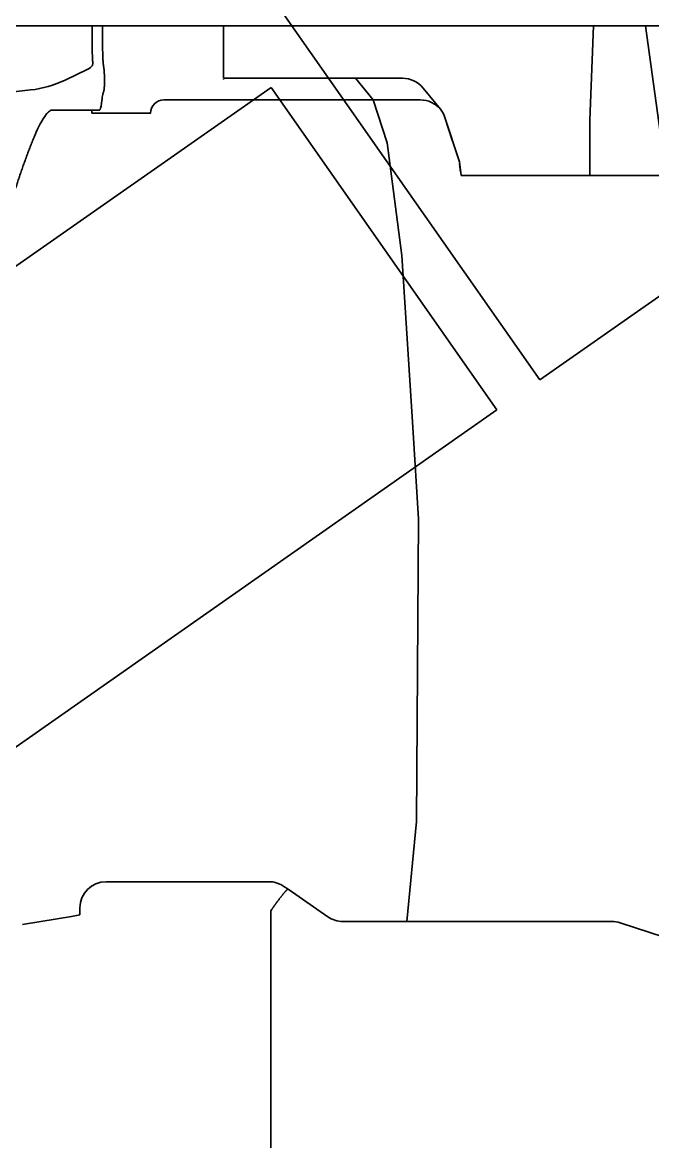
# Model space of a CAD drawing. Header units: millimetres. Extents: x 120 to 10915, y 515 to 8014.
# Drawn here: x 3218.3 to 3458.4, y 2038.8 to 2465.3 of the extents above; entities that cross this region are included whole.
import ezdxf

# ---------------------------------------------------------------- set-up
doc = ezdxf.new("R2010")
doc.units = ezdxf.units.MM
doc.layers.get('0').update_dxf_attribs({"lineweight": 13})
doc.layers.add('202_Information', color=7, linetype='Continuous', lineweight=13)
doc.layers.add('205_Chassis_top_view', color=7, linetype='Continuous', lineweight=13)

# ---------------------------------------------------------------- blocks, each defined once
blk = doc.blocks.new('PREL')
at = {"layer": '202_Information', "color": 1, "lineweight": 35}
for p, q in [((2555.038427, 1387.813899), (3415.403081, 159.085832)), ((3415.403081, 159.085832), (4111.682319, 646.625803)), ((2739.577144, -131.016395), (3312.983575, 270.48711)), ((3312.983575, 270.48711), (3399.02004, 147.614304)), ((2702.740803, -339.925667), (3399.02004, 147.614304))]:
    blk.add_line(p, q, dxfattribs=at)
blk = doc.blocks.new('3068684_1')
at = {"layer": '205_Chassis_top_view', "color": 3, "lineweight": 35}
blk.add_line((4055, 294), (2962.845784, 294), dxfattribs=at)
blk = doc.blocks.new('3135191_1')
at = {"layer": '205_Chassis_top_view', "color": 3, "lineweight": 35}
for p, q in [((3294.91, 294), (3294.91, 274)), ((3435.83, 294), (3434.52, 258.1)), ((3462.29, 246.07), (3455.7, 294)), ((3244.85, 286.35), (3244.85, 287.39)), ((3248.83, 286.03), (3248.83, 287.18)), ((3243.17, 277.45), (3234.55, 273.35)), ((3249.5, 271.89), (3249.5, 274.51)), ((3294.91, 274), (3363.12, 274)), ((3294.91, 273.48), (3294.91, 273.45)), ((3345.21, 274), (3351.96, 265.78)), ((3345.21, 274), (3363.12, 274)), ((3221.4, 269.57), (3189.85, 265.98)), ((3370.91, 270.23), (3377.51, 262.18)), ((3370.91, 270.23), (3377.51, 262.18)), ((3248.4, 264.53), (3248.62, 266.27)), ((3272.17, 265.78), (3369.86, 265.78)), ((3351.96, 265.78), (3357.3, 249.37)), ((3351.96, 265.78), (3369.86, 265.78)), ((3247.69, 261.89), (3229.31, 261.89)), ((3244.71, 260.66), (3244.71, 261.89)), ((3267.13, 260.66), (3244.71, 260.66)), ((3379.25, 259.01), (3382.18, 250.02)), ((3379.25, 259.01), (3384.75, 242.12)), ((3434.52, 258.07), (3434.52, 258.1)), ((3434.52, 236.94), (3434.52, 258.07)), ((3357.3, 249.37), (3362.8, 206.51)), ((3384.75, 242.12), (3385.41, 236.94)), ((3384.85, 241.3), (3385.23, 238.35)), ((3462.91, 236.94), (3385.41, 236.94)), ((3362.8, 206.51), (3366.98, 141.06)), ((3366.98, 141.06), (3369.18, 106.03)), ((3369.18, 106.03), (3368.42, -9.31)), ((3368.42, -9.31), (3364.71, -47.34)), ((3251.18, -32.19), (3250.15, -32.19)), ((3251.18, -32.19), (3312.16, -32.19)), ((3319.46, -35.08), (3317.85, -33.97)), ((3319.46, -35.08), (3334.61, -45.57)), ((3240.15, -44.88), (3240.15, -42.19)), ((3219.07, -48.38), (3236.98, -45.41)), ((3236.98, -45.41), (3240.15, -44.88)), ((3312.88, -264.64), (3312.88, -43.91)), ((3219.07, -48.38), (3218.25, -48.51)), ((3340.3, -47.34), (3442.85, -47.34)), ((3445.96, -47.84), (3524.9, -73.67))]:
    blk.add_line(p, q, dxfattribs=at)
for centre, radius, start, end in [((3358.34, 286.01), 109.51, 179.9935, 180.9994), ((3369.98, 255.99), 9.75, 18.0319, 39.3813), ((3369.98, 255.99), 9.75, 18.0319, 39.3813), ((3435.12, 258.08), 0.602, 180.1719, 196.792), ((3250.15, -42.19), 10, 90, 180), ((3312.16, -42.19), 10, 78.4331, 90), ((3312.16, -42.19), 10, 69.0638, 78.397), ((3312.16, -42.19), 10, 65.8524, 69.1096), ((3312.16, -42.19), 10, 55.3022, 65.8099), ((3340.3, -37.34), 10, 235.3022, 270), ((3442.85, -57.34), 10, 71.8856, 90)]:
    blk.add_arc(centre, radius, start, end, dxfattribs=at)
for centre, major_axis, ratio, start_param, end_param in [((3235.08, 279.78), (9.99, -0.3), 0.362923, 5.667082, 6.095216), ((3212.82, 339.73), (9.41, -70.07), 0.759313, 6.267711, 6.522063), ((3363.4, 263.61), (3.19, -9.94), 0.951693, 1.964898, 2.845294), ((3363.4, 263.61), (3.19, -9.94), 0.951693, 1.964898, 2.845294), ((3247.69, 281.88), (0, -19.99), 0.071516, 0, 0.51944), ((3249.33, 248.88), (0, -20.01), 0.071498, 3.407297, 3.659551), ((3272.11, 260.83), (4.39, 2.4), 0.987212, 1.064376, 2.668025), ((3369.76, 255.87), (8.78, 4.8), 0.987213, 0.184039, 1.06443), ((3369.76, 255.87), (8.78, 4.8), 0.987213, 0.184039, 1.06443), ((3238.04, 243.16), (-7.68, -26.37), 0.627316, 4.194518, 4.539838), ((3394.32, -98.82), (81.15, -55.93), 0.121546, 3.141343, 3.225166)]:
    blk.add_ellipse(centre, major_axis=major_axis, ratio=ratio, start_param=start_param, end_param=end_param, dxfattribs=at)
blk.add_open_spline([(3244.85, 287.39), (3244.85, 288.73), (3244.84, 290.06), (3244.83, 291.39), (3244.8, 292.71), (3244.77, 294)], degree=5, dxfattribs=at)
for points, degree, knots in [([(3248.74, 294), (3248.76, 293.34), (3248.77, 292.67), (3248.79, 292), (3248.81, 290.64), (3248.82, 289.26), (3248.83, 288.56), (3248.83, 287.87), (3248.83, 287.18)], 5, [42.11502, 42.11502, 42.11502, 42.11502, 42.11502, 42.11502, 48.223255, 48.223255, 48.223255, 54.261638, 54.261638, 54.261638, 54.261638, 54.261638, 54.261638]), ([(3245.04, 280.43), (3245, 280.9), (3244.97, 281.41), (3244.94, 281.96), (3244.9, 283.14), (3244.87, 284.37), (3244.86, 285.02), (3244.85, 285.69), (3244.85, 286.35)], 5, [0, 0, 0, 0, 0, 0, 4.234391, 4.234391, 4.234391, 8.958837, 8.958837, 8.958837, 8.958837, 8.958837, 8.958837]), ([(3249.18, 278.63), (3249.15, 278.77), (3249.13, 278.94), (3249.11, 279.13), (3249.06, 279.54), (3249.02, 280.03), (3249, 280.29), (3248.96, 280.83), (3248.93, 281.43), (3248.91, 281.73), (3248.89, 282.37), (3248.87, 283.04), (3248.86, 283.39), (3248.85, 283.74), (3248.84, 284.1)], 5, [0, 0, 0, 0, 0, 0, 2.523326, 2.523326, 2.523326, 5.000289, 5.000289, 5.000289, 7.458835, 7.458835, 7.458835, 9.906707, 9.906707, 9.906707, 9.906707, 9.906707, 9.906707]), ([(3244.87, 278.81), (3244.97, 278.99), (3245.03, 279.2), (3245.06, 279.45), (3245.07, 279.8), (3245.06, 280.18), (3245.05, 280.27), (3245.05, 280.35), (3245.04, 280.43)], 5, [0, 0, 0, 0, 0, 0, 4.441503, 4.441503, 4.441503, 5.590671, 5.590671, 5.590671, 5.590671, 5.590671, 5.590671]), ([(3249.5, 274.51), (3249.5, 274.67), (3249.5, 274.84), (3249.5, 274.99), (3249.49, 275.32), (3249.48, 275.62), (3249.47, 275.78), (3249.46, 276.12), (3249.44, 276.42), (3249.43, 276.58), (3249.4, 276.93), (3249.37, 277.23), (3249.36, 277.39), (3249.32, 277.72), (3249.28, 278), (3249.26, 278.15), (3249.23, 278.33), (3249.2, 278.5), (3249.19, 278.54), (3249.19, 278.59), (3249.18, 278.63)], 5, [0, 0, 0, 0, 0, 0, 1.10717, 1.10717, 1.10717, 2.517391, 2.517391, 2.517391, 4.386681, 4.386681, 4.386681, 6.954366, 6.954366, 6.954366, 10.164736, 10.164736, 10.164736, 11.270563, 11.270563, 11.270563, 11.270563, 11.270563, 11.270563]), ([(3249.42, 270.03), (3249.41, 269.95), (3249.41, 269.89), (3249.4, 269.82), (3249.38, 269.7), (3249.37, 269.59), (3249.36, 269.54), (3249.34, 269.43), (3249.32, 269.34), (3249.31, 269.29), (3249.27, 269.15), (3249.24, 269.05), (3249.22, 268.98), (3249.18, 268.86), (3249.14, 268.76), (3249.12, 268.71), (3249.07, 268.59), (3249.03, 268.46), (3249, 268.38), (3248.98, 268.29), (3248.95, 268.19)], 5, [0, 0, 0, 0, 0, 0, 1.051315, 1.051315, 1.051315, 2.318989, 2.318989, 2.318989, 3.848021, 3.848021, 3.848021, 7.207981, 7.207981, 7.207981, 10.451351, 10.451351, 10.451351, 15.299653, 15.299653, 15.299653, 15.299653, 15.299653, 15.299653]), ([(3249.5, 271.89), (3249.5, 271.7), (3249.5, 271.5), (3249.5, 271.32), (3249.49, 270.94), (3249.47, 270.6), (3249.46, 270.44), (3249.44, 270.26), (3249.43, 270.1), (3249.43, 270.08), (3249.42, 270.05), (3249.42, 270.03)], 5, [0, 0, 0, 0, 0, 0, 1.363675, 1.363675, 1.363675, 2.854957, 2.854957, 2.854957, 3.155476, 3.155476, 3.155476, 3.155476, 3.155476, 3.155476]), ([(3227.47, 260.4), (3227.49, 260.43), (3227.53, 260.49), (3227.6, 260.58), (3227.67, 260.67), (3227.76, 260.76), (3227.84, 260.86), (3227.94, 260.95), (3228.03, 261.04), (3228.13, 261.13), (3228.22, 261.2), (3228.3, 261.27), (3228.39, 261.34), (3228.48, 261.41), (3228.59, 261.49), (3228.71, 261.56), (3228.83, 261.64), (3228.94, 261.71), (3229.06, 261.77), (3229.17, 261.82), (3229.25, 261.86), (3229.3, 261.89), (3229.31, 261.89)], 3, [0, 0, 0, 0, 0.106193, 0.217675, 0.336892, 0.460482, 0.589407, 0.721778, 0.85721, 0.995328, 1.101369, 1.208961, 1.316665, 1.425661, 1.566517, 1.708121, 1.850338, 1.992984, 2.11588, 2.23874, 2.361928, 2.392543, 2.392543, 2.392543, 2.392543]), ([(3223.06, 252.44), (3222.93, 252.13), (3222.68, 251.53), (3222.31, 250.62), (3221.95, 249.7), (3221.58, 248.78), (3221.22, 247.86), (3220.86, 246.94), (3220.51, 246.01), (3220.16, 245.08), (3219.81, 244.14), (3219.46, 243.2), (3219.12, 242.26), (3218.78, 241.32), (3218.44, 240.37), (3218.11, 239.42), (3217.78, 238.46), (3217.46, 237.53), (3217.15, 236.61), (3216.84, 235.7), (3216.54, 234.8), (3216.25, 233.89), (3215.95, 232.98), (3215.66, 232.07), (3215.37, 231.15), (3215.18, 230.54), (3215.08, 230.23)], 3, [0, 0, 0, 0, 0.981875, 1.966143, 2.952759, 3.940855, 4.931111, 5.923063, 6.916767, 7.912266, 8.910304, 9.910178, 10.911903, 11.91549, 12.921558, 13.929487, 14.939284, 15.950955, 16.901374, 17.853452, 18.8072, 19.762621, 20.72017, 21.679384, 22.640257, 23.602785, 23.602785, 23.602785, 23.602785]), ([(3319.46, -35.08), (3319.45, -35.07), (3319.44, -35.07), (3319.43, -35.07), (3319.41, -35.07), (3319.38, -35.08), (3319.36, -35.08), (3319.31, -35.11), (3319.25, -35.14), (3319.23, -35.16), (3319.17, -35.2), (3319.11, -35.25), (3319.08, -35.28), (3318.67, -35.64), (3318.06, -36.33), (3317.37, -37.17), (3316.12, -38.77), (3314.78, -40.59), (3314.24, -41.35), (3313.7, -42.11), (3313.17, -42.89)], 5, [0, 0, 0, 0, 0, 0, 1.098498, 1.098498, 1.098498, 2.593049, 2.593049, 2.593049, 3.704016, 3.704016, 3.704016, 4.806011, 4.806011, 4.806011, 17.054076, 17.054076, 17.054076, 25.181092, 25.181092, 25.181092, 25.181092, 25.181092, 25.181092])]:
    blk.add_open_spline(points, degree=degree, knots=knots, dxfattribs=at)

msp = doc.modelspace()

# ---------------------------------------------------------------- block references
at = {"color": 7, "lineweight": 35}
for name in ['PREL', '3068684_1', '3135191_1']:
    msp.add_blockref(name, (0, 2170), dxfattribs=at)

doc.saveas('drawing.dxf')
